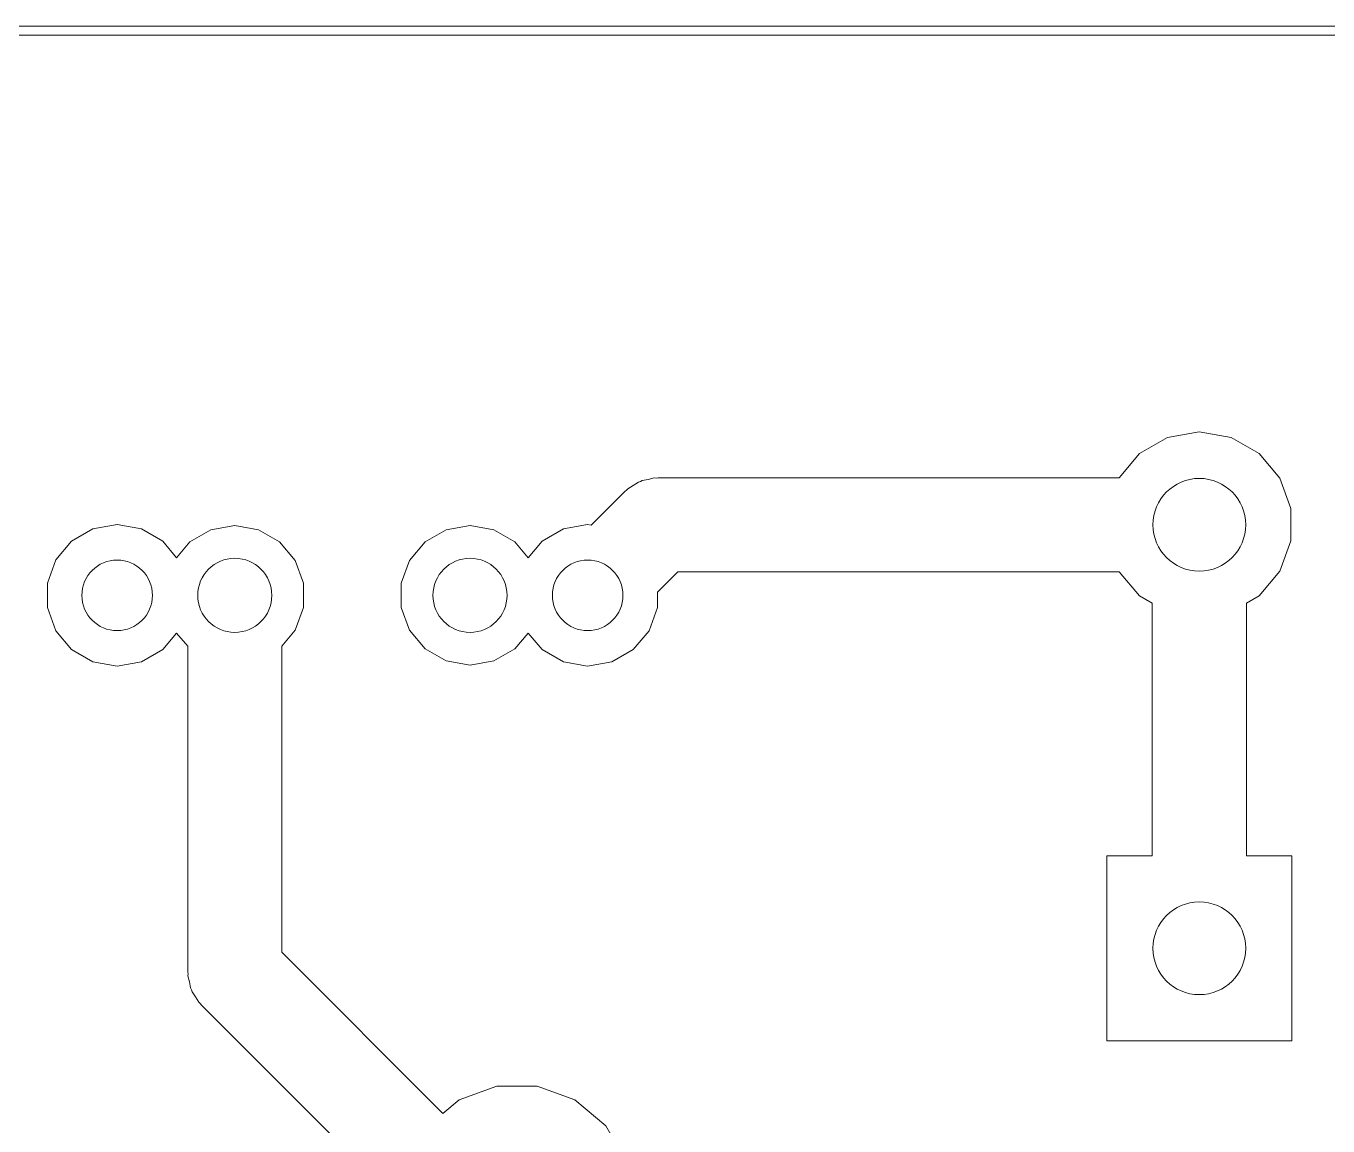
# Model space of a CAD drawing. Extents: x 83.8 to 162.6, y -99.1 to -55.8.
# Drawn here: x 92.74 to 106.8, y -67.7 to -55.83 of the extents above; entities that cross this region are included whole.
import ezdxf

# ---------------------------------------------------------------- set-up
doc = ezdxf.new("R2010")
doc.units = 0
doc.linetypes.add('Durchgehend', pattern=[0])
doc.layers.get('0').update_dxf_attribs({"lineweight": 0})
doc.layers.add('Bohrloch', color=5, linetype='Continuous', lineweight=0)
doc.layers.add('Leiterbahn', color=112, linetype='Continuous', lineweight=0)

msp = doc.modelspace()

# ---------------------------------------------------------------- linework, layer by layer
for p, q in [((83.82, -55.83), (162.56, -55.83)), ((162.51, -55.93), (83.87, -55.93))]:
    msp.add_line(p, q)
at = {"layer": 'Bohrloch', "lineweight": 0}
for centre, radius in [((105.41, -61.214), 0.5004), ((93.726, -61.976), 0.381), ((94.996, -61.976), 0.4), ((97.536, -61.976), 0.4), ((98.806, -61.976), 0.381), ((105.41, -65.786), 0.5004)]:
    msp.add_circle(centre, radius, dxfattribs=at)
at = {"layer": 'Leiterbahn', "linetype": 'Durchgehend', "flags": 128}
for points in [[(97.536, -62.7294), (97.7937, -62.684), (98.0203, -62.5532), (98.1636, -62.3824), (98.3143, -62.562), (98.5444, -62.6948), (98.806, -62.7409), (99.0676, -62.6948), (99.2977, -62.562), (99.4684, -62.3585), (99.5593, -62.1088), (99.5593, -61.9411), (99.7784, -61.722), (104.546, -61.722), (104.765, -61.9826), (104.902, -62.0616), (104.902, -64.7865), (104.411, -64.7865), (104.411, -66.7855), (106.409, -66.7855), (106.409, -64.7865), (105.918, -64.7865), (105.918, -62.0616), (106.055, -61.9826), (106.279, -61.7157), (106.398, -61.3882), (106.398, -61.0398), (106.279, -60.7123), (106.055, -60.4454), (105.753, -60.2712), (105.41, -60.2107), (105.067, -60.2712), (104.765, -60.4454), (104.546, -60.706), (99.568, -60.706), (99.546, -60.7099), (99.5237, -60.7079), (99.4596, -60.7251), (99.3943, -60.7366), (99.3749, -60.7478), (99.3533, -60.7536), (99.2989, -60.7917), (99.2415, -60.8248), (99.2271, -60.842), (99.2088, -60.8548), (98.8455, -61.2181), (98.806, -61.2111), (98.5444, -61.2572), (98.3143, -61.39), (98.1636, -61.5696), (98.0203, -61.3988), (97.7937, -61.268), (97.536, -61.2226), (97.2783, -61.268), (97.0517, -61.3988), (96.8835, -61.5993), (96.794, -61.8452), (96.794, -62.1068), (96.8835, -62.3527), (97.0517, -62.5532), (97.2783, -62.684)], [(94.488, -62.5249), (94.488, -66.04), (94.4919, -66.062), (94.4899, -66.0843), (94.5071, -66.1484), (94.5186, -66.2137), (94.5298, -66.2331), (94.5356, -66.2547), (94.5737, -66.3091), (94.6068, -66.3665), (94.624, -66.3809), (94.6368, -66.3992), (96.7943, -68.5567), (96.7943, -70.0215), (96.8697, -70.4489), (97.0867, -70.8248), (97.4192, -71.1037), (97.827, -71.2522), (98.261, -71.2522), (98.6688, -71.1037), (98.6727, -71.1005), (98.763, -71.1637), (98.8008, -71.1738), (98.8347, -71.1934), (98.9491, -71.2136), (99.0613, -71.2436), (99.1002, -71.2402), (99.1387, -71.247), (104.775, -71.247), (104.775, -78.486), (104.782, -78.5245), (104.778, -78.5635), (104.808, -78.6757), (104.829, -78.7901), (104.848, -78.8239), (104.858, -78.8617), (104.925, -78.9569), (104.983, -79.0574), (105.013, -79.0826), (105.035, -79.1146), (108.485, -82.5642), (108.485, -82.6803), (108.574, -82.9253), (108.742, -83.125), (108.967, -83.2553), (109.224, -83.3006), (109.274, -83.3006), (109.352, -83.3557), (109.651, -83.4356), (109.958, -83.4087), (110.19, -83.3006), (110.232, -83.3006), (110.489, -83.2553), (110.714, -83.125), (110.882, -82.9253), (110.971, -82.6803), (110.971, -82.4197), (110.882, -82.1747), (110.714, -81.975), (110.489, -81.8447), (110.235, -81.8), (106.553, -78.1178), (106.553, -71.247), (111.252, -71.247), (111.556, -71.1934), (111.703, -71.1086), (111.756, -71.1086), (112.013, -71.0633), (112.238, -70.933), (112.295, -70.866), (118.008, -70.866), (118.227, -71.1266), (118.529, -71.3008), (118.872, -71.3613), (119.215, -71.3008), (119.517, -71.1266), (119.741, -70.8597), (119.86, -70.5322), (119.86, -70.1838), (119.741, -69.8563), (119.517, -69.5894), (119.38, -69.5104), (119.38, -66.7855), (119.871, -66.7855), (119.871, -64.7865), (117.873, -64.7865), (117.873, -66.7855), (118.364, -66.7855), (118.364, -69.5104), (118.227, -69.5894), (118.008, -69.85), (112.295, -69.85), (112.238, -69.783), (112.013, -69.6527), (111.756, -69.6074), (111.703, -69.6074), (111.556, -69.5226), (111.252, -69.469), (99.507, -69.469), (99.2937, -69.2557), (99.2937, -68.505), (99.2183, -68.0776), (99.0013, -67.7018), (98.6688, -67.4228), (98.261, -67.2744), (97.827, -67.2744), (97.4192, -67.4228), (97.2441, -67.5697), (95.504, -65.8296), (95.504, -62.5249), (95.6485, -62.3527), (95.738, -62.1068), (95.738, -61.8452), (95.6485, -61.5993), (95.4803, -61.3988), (95.2537, -61.268), (94.996, -61.2226), (94.7383, -61.268), (94.5117, -61.3988), (94.3684, -61.5696), (94.2177, -61.39), (93.9876, -61.2572), (93.726, -61.2111), (93.4644, -61.2572), (93.2343, -61.39), (93.0636, -61.5935), (92.9727, -61.8432), (92.9727, -62.1088), (93.0636, -62.3585), (93.2343, -62.562), (93.4644, -62.6948), (93.726, -62.7409), (93.9876, -62.6948), (94.2177, -62.562), (94.3684, -62.3824)]]:
    msp.add_lwpolyline(points, close=True, dxfattribs=at)

doc.saveas('drawing.dxf')
